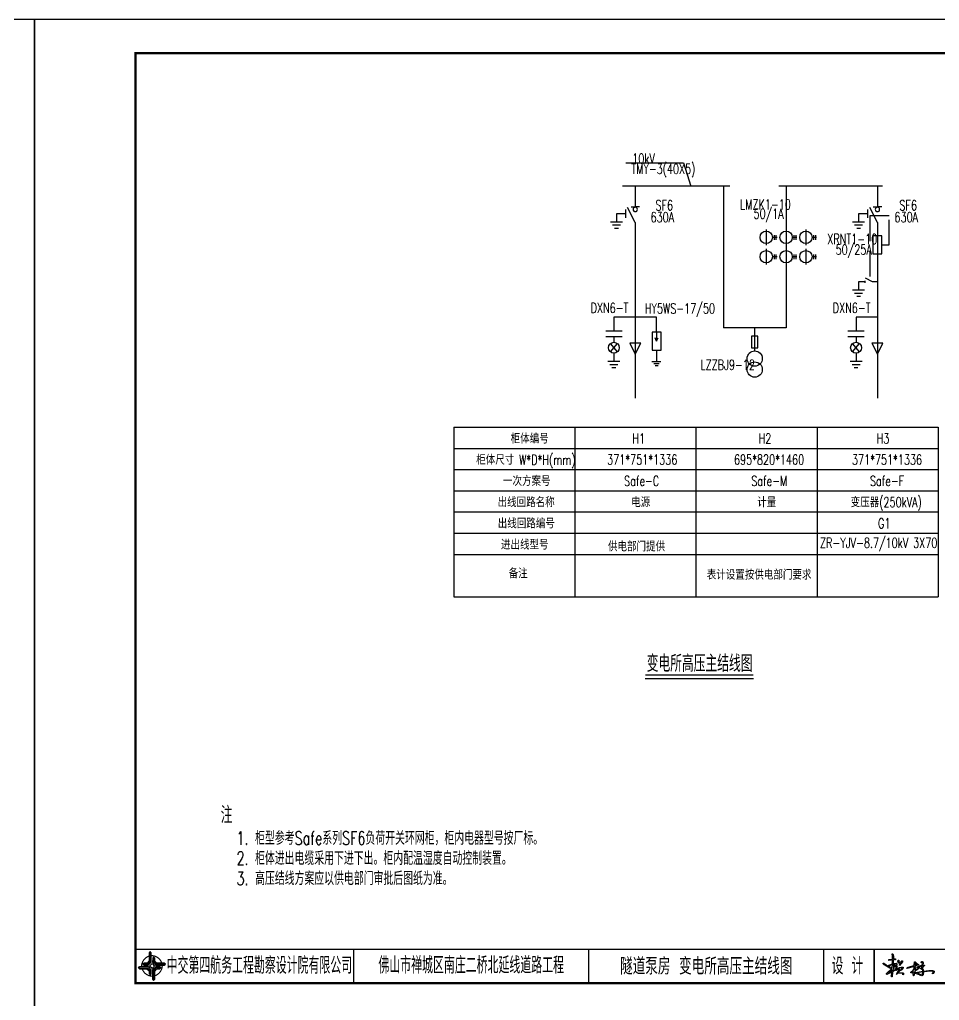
# Model space of a CAD drawing. Header units: millimetres. Extents: x 210068 to 672068, y -299976 to -107099.
# Drawn here: x 293621 to 321010, y -264009 to -234792 of the extents above; entities that cross this region are included whole.
import ezdxf
from ezdxf.enums import TextEntityAlignment as Align

# ---------------------------------------------------------------- set-up
doc = ezdxf.new("R2010")
doc.units = ezdxf.units.MM
doc.header["$LTSCALE"] = 1000
doc.header["$MEASUREMENT"] = 0
doc.linetypes.add('DASH', pattern=[0.35, 0.25, -0.1])
for name, color, linetype in [('$$$BK', 7, 'Continuous'), ('1', 1, 'Continuous'), ('BXT', 7, 'Continuous'), ('electrical text', 3, 'Continuous'), ('MX', 7, 'Continuous'), ('图框', 7, 'Continuous'), ('次轮廓线', 7, 'Continuous')]:
    doc.layers.add(name, color=color, linetype=linetype)
doc.styles.get("Standard").update_dxf_attribs({"font": 'simplex1.shx', "width": 0.7, "bigfont": 'HZTXT.shx'})
doc.styles.add('四航院', font='simplex1.shx', dxfattribs={"width": 0.7, "height": 3.5, "bigfont": 'HZTXT.shx'})

# ---------------------------------------------------------------- blocks, each defined once
blk = doc.blocks.new('tb')
at = {"lineweight": -3}
h = blk.add_hatch(color=256, dxfattribs=at)
h.paths.add_polyline_path([(-1.23, -0.13), (-3.78, -0.14), (-4.14, -0.41), (-1.4, -0.44), (-0.56, -1.24), (-0.54, -2.62), (-0.27, -2.2), (-0.26, -1.06)])
h.paths.add_polyline_path([(0.13, -1.08), (0.14, -3.86), (0.41, -4.26), (0.44, -1.24), (1.25, -0.43), (2.66, -0.43), (2.26, -0.16), (1.07, -0.15)])
h.paths.add_polyline_path([(1.08, 0.3), (3.62, 0.3), (4.02, 0.56), (1.25, 0.57), (0.43, 1.39), (0.43, 2.8), (0.16, 2.41), (0.15, 1.24)])
h.paths.add_polyline_path([(-0.28, 1.21), (-0.28, 3.99), (-0.56, 4.39), (-0.57, 1.41), (-1.38, 0.6), (-2.74, 0.56), (-2.33, 0.3), (-1.2, 0.29)])
for p, q in [((-0.56, 4.39), (-0.57, 1.41)), ((-1.38, 0.6), (-2.74, 0.56)), ((-0.57, 1.41), (-1.38, 0.6)), ((0.43, 2.8), (0.43, 1.39)), ((0.43, 1.39), (1.25, 0.57)), ((1.25, 0.57), (4.02, 0.56)), ((-4.14, -0.41), (-1.4, -0.44)), ((-1.4, -0.44), (-0.56, -1.24)), ((-0.56, -1.24), (-0.54, -2.62)), ((0.41, -4.26), (0.44, -1.24)), ((0.44, -1.24), (1.25, -0.43)), ((1.25, -0.43), (2.66, -0.43))]:
    blk.add_line(p, q, dxfattribs=at)
at = {"lineweight": -3, "const_width": 0.35, "flags": 128}
for points in [[(-0.9, 3.02, 0.324167), (-3.16, -0.14)], [(2.88, 0.92, 0.324403), (-0.24, 3.15)], [(0.75, -2.86, 0.325418), (3.02, 0.26)], [(-2.98, -0.76, 0.322976), (0.14, -2.98)]]:
    blk.add_lwpolyline(points, format="xyb", dxfattribs=at)
at = {"lineweight": -3, "flags": 128}
for points in [[(-0.9, 3.99), (-0.9, 1.58), (-1.53, 0.91), (-2.34, 0.91), (-2.74, 0.56), (-2.33, 0.3), (-1.2, 0.29), (-0.28, 1.21), (-0.28, 3.99), (-0.56, 4.39)], [(-0.04, 0.77), (0.68, 0.04), (-0.04, -0.69), (-0.77, 0.05)], [(3.62, 0.92), (1.43, 0.92), (0.77, 1.54), (0.77, 2.38), (0.43, 2.8), (0.16, 2.41), (0.15, 1.24), (1.08, 0.3), (3.62, 0.3), (4.02, 0.56)], [(-3.73, -0.76), (-1.54, -0.76), (-0.89, -1.39), (-0.89, -2.21), (-0.54, -2.62), (-0.27, -2.2), (-0.26, -1.06), (-1.23, -0.13), (-3.78, -0.14), (-4.14, -0.41)], [(0.75, -3.85), (0.75, -1.43), (1.4, -0.78), (2.26, -0.78), (2.66, -0.43), (2.26, -0.16), (1.07, -0.15), (0.13, -1.08), (0.14, -3.86), (0.41, -4.26)]]:
    blk.add_lwpolyline(points, close=True, dxfattribs=at)
blk = doc.blocks.new('series')
at = {"width": 0.75}
for tag, height, p in [('页码', 4, (-35, -19)), ('图名', 5, (-220, -282)), ('图号', 5, (-20, -282))]:
    blk.add_attdef(tag, text='', height=height, dxfattribs=at).set_placement(p, align=Align.MIDDLE_CENTER)

msp = doc.modelspace()

# ---------------------------------------------------------------- hatches: boundary and pattern name
at = {"linetype": 'Continuous'}
h = msp.add_hatch(color=256, dxfattribs=at)
h.paths.add_polyline_path([(319605.3, -263016.1), (319584.3, -263040.1), (319584.3, -263052.1), (319599.3, -263058.1), (319437.3, -263211.1), (319434.3, -263229.1), (319443.3, -263235.1), (319593.3, -263169.1), (319593.3, -263226.1), (319575.3, -263265.1), (319584.3, -263274.1), (319584.3, -263304.1), (319608.3, -263307.1), (319617.3, -263160.1), (319713.3, -263097.1), (319713.3, -263118.1), (319728.3, -263124.1, -0.219057), (319908.3, -263037.1), (319878.3, -263091.1), (319827.3, -263133.1), (319884.3, -263112.1), (319920.3, -263070.1), (319929.3, -263019.1, 0.293496), (319734.3, -263100.1), (319740.3, -263001.1), (319749.3, -262986.1), (319746.3, -262968.1), (319722.3, -262989.1, -0.49928), (319620.3, -263127.1), (319632.3, -263073.1), (319653.3, -263064.1), (319650.3, -263031.1), (319638.3, -263034.1), (319707.3, -262986.1), (319740.3, -262944.1), (319743.3, -262917.1), (319722.3, -262902.1), (319638.3, -262908.1), (319638.3, -262833.1), (319647.3, -262797.1), (319686.3, -262788.1), (319686.3, -262800.1), (319701.3, -262797.1), (319701.3, -262773.1), (319647.3, -262776.1), (319641.3, -262689.1), (319620.3, -262620.1), (319605.3, -262620.1), (319602.3, -262650.1), (319611.3, -262662.1), (319617.3, -262782.1), (319584.3, -262794.1), (319500.3, -262794.1), (319500.3, -262818.1), (319575.3, -262815.1), (319617.3, -262803.1), (319611.3, -262920.1), (319500.3, -262965.1), (319509.3, -262998.1), (319524.3, -262998.1), (319524.3, -262980.1), (319545.3, -262980.1), (319557.3, -262962.1), (319611.3, -262944.1)])
h.paths.add_polyline_path([(319632.3, -262977.1), (319638.3, -262935.1), (319692.3, -262926.1), (319692.3, -262938.1), (319641.3, -262983.1)], flags=16)
h.paths.add_polyline_path([(319596.3, -263088.1), (319596.3, -263142.1), (319500.3, -263190.1)], flags=16)
for points in [[(319533.3, -263052.1), (319566.3, -263055.1), (319569.3, -263040.1), (319554.3, -263022.1), (319545.3, -263031.1), (319491.3, -263004.1), (319359.3, -262902.1), (319338.3, -262902.1, 0.426792), (319380.3, -262950.1), (319389.3, -262965.1)], [(319785.3, -262875.1), (319785.3, -262851.1), (319773.3, -262854.1), (319779.3, -262815.1), (319803.3, -262815.1), (319809.3, -262905.1), (319800.3, -262905.1)], [(319827.3, -262971.1), (319821.3, -262965.1), (319881.3, -262863.1), (319851.3, -262869.1), (319893.3, -262833.1), (319908.3, -262836.1), (319908.3, -262863.1)], [(320487.3, -262941.1), (320496.3, -262950.1), (320526.3, -262911.1, 0.66475), (320478.3, -262851.1), (320472.3, -262893.1), (320490.3, -262878.1, -0.537712)]]:
    msp.add_hatch(color=256, dxfattribs=at).paths.add_polyline_path(points)
h = msp.add_hatch(color=256, dxfattribs=at)
h.paths.add_polyline_path([(320163.3, -263172.1), (320160.3, -263187.1), (320187.3, -263187.1), (320244.3, -263163.1), (320232.3, -263217.1), (320235.3, -263277.1), (320253.3, -263277.1), (320277.3, -263142.1), (320349.3, -263100.1), (320409.3, -263049.1), (320406.3, -263031.1), (320388.3, -263049.1), (320283.3, -263103.1), (320298.3, -263025.1), (320283.3, -263025.1), (320292.3, -262983.1), (320391.3, -262956.1), (320391.3, -262941.1), (320325.3, -262905.1), (320289.3, -262863.1), (320265.3, -262863.1), (320259.3, -262968.1), (320076.3, -263016.1), (320070.3, -263025.1), (320046.3, -263028.1), (320040.3, -263046.1), (320052.3, -263055.1), (320259.3, -262995.1), (320256.3, -263067.1), (320229.3, -263109.1)])
h.paths.add_polyline_path([(320292.3, -262959.1), (320292.3, -262905.1), (320349.3, -262944.1)], flags=16)
h = msp.add_hatch(color=256, dxfattribs=at)
edge = h.paths.add_edge_path()
edge.add_line((319926.3, -263253.1), (319917.3, -263253.1))
edge.add_line((319917.3, -263253.1), (319917.3, -263211.1))
edge.add_line((319917.3, -263211.1), (319908.3, -263199.1))
edge.add_line((319908.3, -263199.1), (319767.3, -263199.1))
edge.add_line((319767.3, -263199.1), (319746.3, -263235.1))
edge.add_line((319746.3, -263235.1), (319737.3, -263232.1))
edge.add_line((319737.3, -263232.1), (319770.3, -263148.1))
edge.add_line((319770.3, -263148.1), (319779.3, -263148.1))
edge.add_line((319779.3, -263148.1), (319806.3, -263082.1))
edge.add_line((319806.3, -263082.1), (319821.3, -263082.1))
edge.add_line((319821.3, -263082.1), (319821.3, -263115.1))
edge.add_line((319821.3, -263115.1), (319782.3, -263181.1))
edge.add_line((319782.3, -263181.1), (319926.3, -263184.1))
edge.add_arc((319899.3, -263218.6), 43.8, -51.9818, 51.9818, ccw=False)
h = msp.add_hatch(color=256, dxfattribs=at)
h.paths.add_polyline_path([(320511.3, -262995.1), (320460.3, -263049.1), (320460.3, -263067.1), (320517.3, -263109.1), (320514.3, -263139.1), (320295.3, -263178.1), (320292.3, -263193.1), (320301.3, -263205.1), (320421.3, -263244.1), (320430.3, -263256.1), (320487.3, -263274.1), (320511.3, -263268.1), (320526.3, -263244.1), (320538.3, -263163.1), (320757.3, -263139.1), (320829.3, -263151.1), (320829.3, -263178.1), (320808.3, -263196.1), (320805.3, -263214.1, 1.055254), (320808.3, -263118.1), (320697.3, -263115.1), (320541.3, -263136.1), (320520.3, -263073.1), (320487.3, -263058.1), (320565.3, -262974.1), (320568.3, -262959.1), (320487.3, -262965.1), (320352.3, -263010.1), (320352.3, -263028.1), (320373.3, -263034.1), (320451.3, -263004.1)])
h.paths.add_polyline_path([(320517.3, -263163.1), (320505.3, -263232.1), (320490.3, -263247.1), (320451.3, -263238.1), (320355.3, -263190.1)], flags=16)

# ---------------------------------------------------------------- linework, layer by layer
at = {"layer": '$$$BK', "color": 7, "linetype": 'Continuous'}
for p, q in [((311659.1, -240448.1), (311659.1, -240697.8)), ((318870.1, -240448.1), (318870.1, -240697.8)), ((311395.4, -240573), (311395.4, -240826.7)), ((318606.4, -240573), (318606.4, -240826.7)), ((311574.1, -240826.7), (311216.7, -240826.7)), ((311514.2, -240919.3), (311276.7, -240919.3)), ((311451.5, -241016.1), (311339.3, -241016.1)), ((318785.1, -240826.7), (318427.7, -240826.7)), ((318725.2, -240919.3), (318487.7, -240919.3)), ((318662.5, -241016.1), (318550.3, -241016.1)), ((318606.4, -242602.2), (318606.4, -242855.9)), ((318785.1, -242855.9), (318427.7, -242855.9)), ((318725.2, -242948.5), (318487.7, -242948.5)), ((318662.5, -243045.3), (318550.3, -243045.3)), ((311560.8, -244074.5), (311073.5, -244074.5)), ((311073.5, -244236.9), (311560.8, -244236.9)), ((311317.2, -244236.9), (311317.2, -244405.6)), ((318771.8, -244074.5), (318284.5, -244074.5)), ((318284.5, -244236.9), (318771.8, -244236.9)), ((318528.2, -244236.9), (318528.2, -244405.6)), ((311317.2, -244730.5), (311317.2, -244980.2)), ((318528.2, -244730.5), (318528.2, -244980.2)), ((311495.8, -244980.2), (311138.5, -244980.2)), ((311435.9, -245072.8), (311198.4, -245072.8)), ((318706.8, -244980.2), (318349.5, -244980.2)), ((318646.9, -245072.8), (318409.4, -245072.8)), ((311373.3, -245169.6), (311261, -245169.6)), ((318584.3, -245169.6), (318472, -245169.6))]:
    msp.add_line(p, q, dxfattribs=at)
at = {"layer": '$$$BK', "color": 7}
for p, q in [((311317.2, -243654.2), (311317.2, -244074.5)), ((318528.2, -243654.2), (318528.2, -244074.5)), ((311317.2, -243870), (311317.2, -244032.4)), ((318528.2, -243870), (318528.2, -244032.4)), ((311420.4, -244693.4), (311213.9, -244442.6)), ((311213.9, -244693.4), (311420.4, -244442.6)), ((318631.4, -244693.4), (318424.9, -244442.6)), ((318424.9, -244693.4), (318631.4, -244442.6))]:
    msp.add_line(p, q, dxfattribs=at)
for centre in [(311317.2, -244568), (318528.2, -244568)]:
    msp.add_circle(centre, 162.4, dxfattribs=at)
at = {"color": 7, "linetype": 'Continuous'}
for p, q in [((311669.2, -239061.8), (313392.7, -239061.8)), ((313392.7, -239061.8), (313609.7, -239750.4)), ((311953.6, -239750.4), (311953.6, -240366.2)), ((314577.2, -239750.4), (314577.2, -243977.1)), ((316445, -239750.4), (316445, -243977.1)), ((319164.6, -239750.4), (319164.6, -240366.2)), ((319164.6, -239750.4), (319164.6, -240366.2)), ((311953.6, -240839.1), (311727.3, -240391.4)), ((311828, -240366.2), (311955.4, -240366.2)), ((312082.8, -240366.2), (311955.4, -240366.2)), ((319164.6, -240839.1), (318938.3, -240391.4)), ((319039, -240366.2), (319166.4, -240366.2)), ((319293.8, -240366.2), (319166.4, -240366.2)), ((311953.6, -240839.1), (311953.6, -242854.2)), ((319164.6, -240839.1), (319164.6, -243193.9)), ((315853.5, -241048.6), (315853.5, -241508)), ((316175.1, -241280.9), (316037.2, -241281.7)), ((316086.1, -241212.5), (316086.1, -241350.3)), ((316144, -241212.5), (316144, -241350.3)), ((316445, -241048.6), (316445, -241508)), ((316766.5, -241280.9), (316628.7, -241281.7)), ((316677.6, -241212.5), (316677.6, -241350.3)), ((316735.5, -241212.5), (316735.5, -241350.3)), ((317034.1, -241048.6), (317034.1, -241508)), ((317355.6, -241280.9), (317217.8, -241281.7)), ((317266.7, -241212.5), (317266.7, -241350.3)), ((317324.6, -241212.5), (317324.6, -241350.3)), ((319300, -241232), (319029.3, -241232)), ((319029.3, -241232), (319029.3, -241773.5)), ((319300, -241773.5), (319300, -241232)), ((315853.5, -241624.7), (315853.5, -242084.1)), ((316445, -241624.7), (316445, -242084.1)), ((317034.1, -241624.7), (317034.1, -242084.1)), ((316175.1, -241857.1), (316037.2, -241857.8)), ((316086.1, -241788.6), (316086.1, -241926.5)), ((316144, -241788.6), (316144, -241926.5)), ((316766.5, -241857.1), (316628.7, -241857.8)), ((316677.6, -241788.6), (316677.6, -241926.5)), ((316735.5, -241788.6), (316735.5, -241926.5)), ((317355.6, -241857.1), (317217.8, -241857.8)), ((317266.7, -241788.6), (317266.7, -241926.5)), ((317324.6, -241788.6), (317324.6, -241926.5)), ((319029.3, -241773.5), (319300, -241773.5)), ((319164.6, -242414.5), (319164.6, -246068.6)), ((311953.6, -242704.6), (311953.6, -246068.6)), ((312590.1, -243654.2), (311317.2, -243654.2)), ((311953.6, -243654.2), (311317.2, -243654.2)), ((319164.6, -243654.2), (318528.2, -243654.2)), ((312725.5, -244098.1), (312454.7, -244098.1)), ((312454.7, -244098.1), (312454.7, -244639.6)), ((312590.1, -244098.1), (312590.1, -244301.1)), ((312725.5, -244639.6), (312725.5, -244098.1)), ((316445, -243977.1), (314577.2, -243977.1)), ((315511.1, -244663.6), (315511.1, -243977.1)), ((311791.2, -244432.6), (311953.6, -244757.5)), ((312116.1, -244432.6), (311791.2, -244432.6)), ((311953.6, -244757.5), (312116.1, -244432.6)), ((312590.1, -244368.8), (312546.2, -244267.6)), ((312590.1, -244368.8), (312634, -244267.6)), ((312590.1, -244268.5), (312590.1, -244368.8)), ((319002.2, -244432.6), (319164.6, -244757.5)), ((319327.1, -244432.6), (319002.2, -244432.6)), ((319164.6, -244757.5), (319327.1, -244432.6)), ((312454.7, -244639.6), (312725.5, -244639.6))]:
    msp.add_line(p, q, dxfattribs=at)
at = {"ltscale": 1000}
for p, q in [((311659.1, -240573), (311395.4, -240573)), ((318870.1, -240573), (318606.4, -240573)), ((319021.1, -242602.2), (318807.9, -242495.4)), ((318790.9, -242602.2), (318606.4, -242602.2)), ((318790.9, -242574.5), (318790.9, -242629.9)), ((319164.6, -242602.2), (319021.1, -242602.2))]:
    msp.add_line(p, q, dxfattribs=at)
for p, q in [((306550.1, -246932.1), (320972.1, -246932.1)), ((306550.1, -246932.1), (306550.1, -251986.1)), ((306550.1, -246932.1), (306550.1, -251986.1)), ((310155.6, -246932.1), (310155.6, -251986.1)), ((310155.6, -246932.1), (310155.6, -251986.1)), ((310155.6, -246932.1), (310155.6, -251986.1)), ((313761.1, -246932.1), (313761.1, -251986.1)), ((313761.1, -246932.1), (313761.1, -251986.1)), ((317366.6, -246932.1), (317366.6, -251986.1)), ((320972.1, -246932.1), (320972.1, -251986.1)), ((306550.1, -247563.9), (320972.1, -247563.9)), ((306550.1, -247563.9), (320972.1, -247563.9)), ((306550.1, -248195.6), (320972.1, -248195.6)), ((306550.1, -248195.6), (320972.1, -248195.6)), ((306550.1, -248195.6), (320972.1, -248195.6)), ((306550.1, -248195.6), (320972.1, -248195.6)), ((306550.1, -248827.4), (320972.1, -248827.4)), ((306550.1, -248827.4), (320972.1, -248827.4)), ((306550.1, -249459.1), (320972.1, -249459.1)), ((306550.1, -249459.1), (320972.1, -249459.1)), ((306550.1, -250090.9), (320972.1, -250090.9)), ((306550.1, -250722.6), (320972.1, -250722.6)), ((306550.1, -250722.6), (320972.1, -250722.6)), ((306550.1, -250722.6), (320972.1, -250722.6)), ((306550.1, -250722.6), (320972.1, -250722.6)), ((306550.1, -251986.1), (320972.1, -251986.1)), ((312250.7, -254415.4), (315474.4, -254415.4))]:
    msp.add_line(p, q)
for points in [[(294068.5, -264491.9), (294068.5, -234791.9), (252068.5, -234791.9), (252068.5, -264491.9)], [(336068.5, -264491.9), (336068.5, -234791.9), (294068.5, -234791.9), (294068.5, -264491.9)]]:
    msp.add_lwpolyline(points, close=True)
for points, const_width in [([(335068.5, -235791.9), (297068.5, -235791.9), (297068.5, -263491.9), (335068.5, -263491.9), (335068.5, -235791.9)], 70), ([(312250.7, -254315.4), (315474.4, -254315.4)], 40), ([(297068.5, -262491.9), (335068.5, -262491.9)], 40)]:
    msp.add_lwpolyline(points, dxfattribs=dict(const_width=const_width))
at = {"color": 7, "linetype": 'Continuous'}
msp.add_lwpolyline([(315604.4, -244217.4), (315417.7, -244217.4), (315417.7, -244571.1), (315604.4, -244571.1)], close=True, dxfattribs=at)
at = {"linetype": 'Continuous'}
for points in [[(319608.3, -263307.1), (319584.3, -263304.1), (319584.3, -263274.1), (319575.3, -263265.1), (319593.3, -263226.1), (319593.3, -263169.1), (319443.3, -263235.1), (319434.3, -263229.1), (319437.3, -263211.1), (319599.3, -263058.1), (319584.3, -263052.1), (319584.3, -263040.1), (319605.3, -263016.1), (319611.3, -262944.1), (319557.3, -262962.1), (319545.3, -262980.1), (319524.3, -262980.1), (319524.3, -262998.1), (319509.3, -262998.1), (319500.3, -262965.1), (319611.3, -262920.1), (319617.3, -262803.1), (319575.3, -262815.1), (319500.3, -262818.1), (319500.3, -262794.1), (319584.3, -262794.1), (319617.3, -262782.1), (319611.3, -262662.1), (319602.3, -262650.1), (319605.3, -262620.1), (319620.3, -262620.1), (319641.3, -262689.1), (319647.3, -262776.1), (319701.3, -262773.1), (319701.3, -262797.1), (319686.3, -262800.1), (319686.3, -262788.1), (319647.3, -262797.1), (319638.3, -262833.1), (319638.3, -262908.1), (319722.3, -262902.1), (319743.3, -262917.1), (319740.3, -262944.1), (319707.3, -262986.1), (319638.3, -263034.1), (319650.3, -263031.1), (319653.3, -263064.1), (319632.3, -263073.1), (319620.3, -263127.1, 0.49928), (319722.3, -262989.1), (319746.3, -262968.1), (319749.3, -262986.1), (319740.3, -263001.1), (319734.3, -263100.1, -0.293496), (319929.3, -263019.1), (319920.3, -263070.1), (319884.3, -263112.1), (319827.3, -263133.1), (319878.3, -263091.1), (319908.3, -263037.1, 0.219057), (319728.3, -263124.1), (319713.3, -263118.1), (319713.3, -263097.1), (319617.3, -263160.1)], [(319566.3, -263055.1), (319533.3, -263052.1), (319389.3, -262965.1), (319380.3, -262950.1, -0.426792), (319338.3, -262902.1), (319359.3, -262902.1), (319491.3, -263004.1), (319545.3, -263031.1), (319554.3, -263022.1), (319569.3, -263040.1)], [(320496.3, -262950.1), (320487.3, -262941.1, 0.537712), (320490.3, -262878.1), (320472.3, -262893.1), (320478.3, -262851.1, -0.66475), (320526.3, -262911.1)], [(319926.3, -263253.1), (319917.3, -263253.1), (319917.3, -263211.1), (319908.3, -263199.1), (319767.3, -263199.1), (319746.3, -263235.1), (319737.3, -263232.1), (319770.3, -263148.1), (319779.3, -263148.1), (319806.3, -263082.1), (319821.3, -263082.1), (319821.3, -263115.1), (319782.3, -263181.1), (319926.3, -263184.1, -0.487536)], [(320487.3, -263274.1), (320430.3, -263256.1), (320421.3, -263244.1), (320301.3, -263205.1), (320292.3, -263193.1), (320295.3, -263178.1), (320514.3, -263139.1), (320517.3, -263109.1), (320460.3, -263067.1), (320460.3, -263049.1), (320511.3, -262995.1), (320451.3, -263004.1), (320373.3, -263034.1), (320352.3, -263028.1), (320352.3, -263010.1), (320487.3, -262965.1), (320568.3, -262959.1), (320565.3, -262974.1), (320487.3, -263058.1), (320520.3, -263073.1), (320541.3, -263136.1), (320697.3, -263115.1), (320808.3, -263118.1, -1.055254), (320805.3, -263214.1), (320808.3, -263196.1), (320829.3, -263178.1), (320829.3, -263151.1), (320757.3, -263139.1), (320538.3, -263163.1), (320526.3, -263244.1), (320511.3, -263268.1)]]:
    msp.add_lwpolyline(points, format="xyb", close=True, dxfattribs=at)
for points in [[(319641.3, -262983.1), (319692.3, -262938.1), (319692.3, -262926.1), (319638.3, -262935.1), (319632.3, -262977.1)], [(319785.3, -262875.1), (319785.3, -262851.1), (319773.3, -262854.1), (319779.3, -262815.1), (319803.3, -262815.1), (319809.3, -262905.1), (319800.3, -262905.1)], [(319827.3, -262971.1), (319821.3, -262965.1), (319881.3, -262863.1), (319851.3, -262869.1), (319893.3, -262833.1), (319908.3, -262836.1), (319908.3, -262863.1)], [(320253.3, -263277.1), (320235.3, -263277.1), (320232.3, -263217.1), (320244.3, -263163.1), (320187.3, -263187.1), (320160.3, -263187.1), (320163.3, -263172.1), (320229.3, -263109.1), (320256.3, -263067.1), (320259.3, -262995.1), (320052.3, -263055.1), (320040.3, -263046.1), (320046.3, -263028.1), (320070.3, -263025.1), (320076.3, -263016.1), (320259.3, -262968.1), (320265.3, -262863.1), (320289.3, -262863.1), (320325.3, -262905.1), (320391.3, -262941.1), (320391.3, -262956.1), (320292.3, -262983.1), (320283.3, -263025.1), (320298.3, -263025.1), (320283.3, -263103.1), (320388.3, -263049.1), (320406.3, -263031.1), (320409.3, -263049.1), (320349.3, -263100.1), (320277.3, -263142.1)], [(320292.3, -262959.1), (320349.3, -262944.1), (320292.3, -262905.1)], [(319500.3, -263190.1), (319596.3, -263142.1), (319596.3, -263088.1)], [(320505.3, -263232.1), (320517.3, -263163.1), (320355.3, -263190.1), (320451.3, -263238.1), (320490.3, -263247.1)]]:
    msp.add_lwpolyline(points, close=True, dxfattribs=at)
at = {"color": 7, "linetype": 'Continuous'}
for centre, radius in [((315853.5, -241278.3), 183.8), ((316445, -241278.3), 183.8), ((317034.1, -241278.3), 183.8), ((315853.5, -241854.4), 183.8), ((316445, -241854.4), 183.8), ((317034.1, -241854.4), 183.8), ((315511.1, -244890.2), 226.6), ((315511.1, -245216.8), 226.6)]:
    msp.add_circle(centre, radius, dxfattribs=at)
for centre, start, end in [((311955.4, -240447.5), 0, 180), ((311955.4, -240447.5), 180, 0), ((319166.4, -240447.5), 0, 180), ((319166.4, -240447.5), 180, 0)]:
    msp.add_arc(centre, 65, start, end, dxfattribs=at)
at = {"layer": 'BXT', "color": 7}
for p, q in [((312590.1, -244098.1), (312590.1, -243654.2)), ((312590.1, -244639.6), (312590.1, -244982.7)), ((312452.1, -244980.8), (312718.6, -244980.8)), ((312505.5, -245038.4), (312668.3, -245038.4)), ((312544.6, -245100.8), (312637.1, -245100.8))]:
    msp.add_line(p, q, dxfattribs=at)
at = {"layer": 'electrical text', "color": 8, "linetype": 'DASH', "ltscale": 3}
for p, q in [((319513.7, -240641.4), (318937.7, -240641.4)), ((318937.7, -240641.4), (318937.7, -242564.9)), ((319513.7, -241502.8), (319513.7, -240641.4)), ((319300, -241502.8), (319513.7, -241502.8))]:
    msp.add_line(p, q, dxfattribs=at)
at = {"layer": 'MX', "color": 7, "const_width": 36.1}
for points in [[(311566.5, -239750.4), (314779.8, -239750.4)], [(316226.1, -239750.4), (319320, -239750.4)]]:
    msp.add_lwpolyline(points, dxfattribs=at)
at = {"layer": '图框', "const_width": 40}
for points in [[(303568.5, -262491.9), (303568.5, -263491.9)], [(310568.5, -263491.9), (310568.5, -262491.9)], [(317568.5, -263491.9), (317568.5, -262491.9)], [(319068.5, -263491.9), (319068.5, -262491.9)]]:
    msp.add_lwpolyline(points, dxfattribs=at)

# ---------------------------------------------------------------- block references
at = {"lineweight": -3, "xscale": 100, "yscale": 100, "zscale": 100}
msp.add_blockref('tb', (297568, -262991.4), dxfattribs=at)
at = {"layer": '次轮廓线'}
ref = msp.add_blockref('series', (336068.5, -234791.9), dxfattribs=dict(at, xscale=100, yscale=100, zscale=100))
ref.add_attrib('页码', '第  3  页    共  19  页', dxfattribs={"layer": '0', "height": 400, "width": 0.75}).set_placement((332568.5, -236691.9), align=Align.MIDDLE_CENTER)
ref.add_attrib('图名', '隧道泵房 变电所高压主结线图', dxfattribs={"layer": '0', "height": 500, "width": 0.75}).set_placement((314068.5, -262991.9), align=Align.MIDDLE_CENTER)
ref.add_attrib('图号', 'S5-DQ-01-3', dxfattribs={"layer": '0', "height": 480, "width": 0.5}).set_placement((334068.5, -262991.9), align=Align.MIDDLE_CENTER)

# ---------------------------------------------------------------- texts
at = {"style": '四航院', "width": 0.7}
for s, p in [('10kV', (311864.4, -239081.1)), ('TMY-3(40X5)', (311837.4, -239389.3)), ('LMZK1-10', (315076, -240446.5)), ('SF6', (312555.9, -240474.2)), ('50/1A', (315475, -240724.1)), ('SF6', (319819.9, -240474.2)), ('630A', (312408.9, -240826.2)), ('630A', (319672.9, -240826.2)), ('XRNT1-10', (317674.7, -241477.3)), ('50/25A', (317919.7, -241792.8)), ('DXN6-T', (310624.5, -243529.8)), ('HY5WS-17/50', (312240.5, -243547.8)), ('DXN6-T', (317835.5, -243529.8)), ('LZZBJ9-12', (313896, -245226.5)), ('柜体编号', (308244.6, -247421.2)), ('H1', (311867.9, -247421.2)), ('H2', (315626.8, -247421.2)), ('H3', (319141.2, -247421.2)), ('柜体尺寸 W*D*H(mm)', (307217.4, -248053)), ('371*751*1336', (311117.1, -248049.3)), ('695*820*1460', (314896.4, -248049.3)), ('371*751*1336', (318407.2, -248049.3)), ('一次方案号', (308015.1, -248684.7)), ('Safe-C', (311622, -248684.7)), ('Safe-M', (315408.9, -248684.7)), ('Safe-F', (318944.3, -248684.7)), ('出线回路名称', (307853.8, -249316.5)), ('电源', (311833.3, -249316.5)), ('计量', (315584.2, -249316.5)), ('变压器(250kVA)', (318368.4, -249316.5)), ('出线回路编号', (307858.8, -249948.2)), ('G1', (319183.2, -249948.2)), ('进出线型号', (307955.6, -250580))]:
    msp.add_text(s, height=300, dxfattribs=at).set_placement(p)
for s, p in [('供电部门提供', (311992.2, -250467.8)), ('ZR-YJV-8.7/10kV 3X70', (319203.2, -250399.9)), ('备注', (308466.7, -251270.8)), ('表计设置按供电部门要求', (315642.2, -251309.8))]:
    msp.add_text(s, height=300, dxfattribs=at).set_placement(p, align=Align.MIDDLE)
at = {"layer": '1', "color": 0, "linetype": 'Continuous', "style": '四航院', "width": 0.7}
for s, height, p in [('变电所高压主结线图', 500, (312295.6, -254222.9)), ('注', 500, (299609.6, -258735.5)), ('1. 柜型参考Safe系列SF6负荷开关环网柜，柜内电器型号按厂标。', 400, (300079.8, -259375.7)), ('2. 柜体进出电缆采用下进下出。柜内配温湿度自动控制装置。', 400, (300079.8, -259975.7)), ('3. 高压结线方案应以供电部门审批后图纸为准。', 400, (300079.8, -260575.7))]:
    msp.add_text(s, height=height, dxfattribs=at).set_placement(p)
at = {"layer": '图框'}
for s, width, p in [('中交第四航务工程勘察设计院有限公司', 0.65, (300761.6, -262967.1)), ('佛山市禅城区南庄二桥北延线道路工程', 0.65, (307068.5, -262960.4)), ('设 计', 0.7, (318272.9, -262982.5))]:
    msp.add_text(s, height=500, dxfattribs=dict(at, width=width)).set_placement(p, align=Align.MIDDLE_CENTER)

doc.saveas('drawing.dxf')
